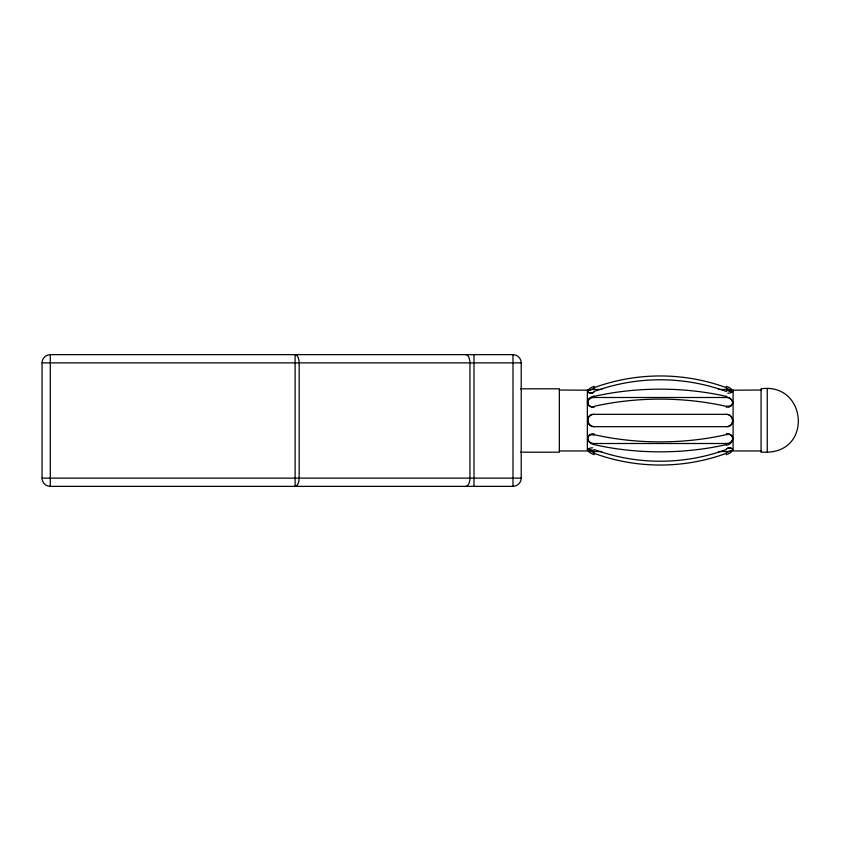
<?xml version="1.0" encoding="UTF-8"?>
<svg xmlns="http://www.w3.org/2000/svg" width="841" height="841" viewBox="0 0 841 841"><rect width="100%" height="100%" fill="white"/><g stroke="black" fill="none" stroke-linecap="round" stroke-linejoin="round"><path stroke-width="1.26" d="M767.255 452.195C812.921 450.776 806.004 382.476 761.073 388.805L761.073 452.195L767.255 452.195L767.255 388.805M733.089 390.182L761.073 390.035M50.281 354.639L512.989 354.639A8.231 8.231 0 0 1 521.22 362.87L521.22 478.13A8.231 8.231 0 0 1 512.989 486.361L50.281 486.361A8.231 8.231 0 0 1 42.05 478.13L42.05 362.87A8.231 8.231 0 0 1 50.281 354.639L50.281 486.361M42.05 362.87L521.22 362.87M520.495 388.805L559.36 388.805L559.36 452.195L520.495 452.195M592.6 393.231A6.171 1.913 0 0 1 587.806 391.16A6.171 1.913 0 0 1 593.946 389.467L601.82 389.467M718.624 389.467L726.498 389.467A6.171 1.913 0 0 1 732.637 391.16A6.171 1.913 0 0 1 727.843 393.231M592.6 407.37A6.171 4.993 0 0 1 587.806 401.956A6.171 4.993 0 0 1 593.946 397.499L726.498 397.499A6.171 4.993 0 0 1 732.637 401.956A6.171 4.993 0 0 1 727.843 407.37M593.946 414.329L726.498 414.329A6.171 6.171 0 0 1 732.669 420.5A6.171 6.171 0 0 1 726.498 426.671L593.946 426.671A6.171 6.171 0 0 1 587.764 420.5A6.171 6.171 0 0 1 593.946 414.329A6.297 5.803 66.6 0 0 587.712 420.132A6.297 5.803 66.6 0 0 593.946 426.723M592.6 433.63A6.171 4.993 0 0 0 587.806 439.044A6.171 4.993 0 0 0 593.946 443.501L726.498 443.501A6.171 4.993 0 0 0 732.669 438.687A6.171 4.993 0 0 0 726.95 433.525M559.36 450.965L587.354 450.965L587.354 390.035M761.073 450.965L733.089 450.965L733.089 390.035M592.6 447.769A6.171 1.913 0 0 0 587.806 449.84A6.171 1.913 0 0 0 593.946 451.533L601.82 451.533M718.624 451.533L726.498 451.533A6.171 1.913 0 0 0 732.637 449.84A6.171 1.913 0 0 0 727.843 447.769M42.05 478.13L521.22 478.13M559.36 390.035L587.354 390.182M732.669 402.524L732.669 402.208A6.36 4.237 28.6 0 0 726.529 396.826M726.498 387.648L726.498 389.467M726.498 396.384L726.498 397.499M726.498 406.371L726.498 407.496M726.498 433.504L726.75 434.566A6.371 5.267 -39.6 0 1 729.158 434.524M726.498 443.501L726.498 444.616M726.498 451.533L726.498 453.352M593.946 387.648L593.946 389.467M593.946 396.384L593.946 397.499M593.946 407.496L593.946 406.371A183.748 108.005 0 0 1 726.466 406.413M593.946 433.504L593.946 434.629A183.748 108.005 0 0 0 726.466 434.587M593.946 443.501L593.946 444.616M593.946 451.533L593.946 453.352M512.989 354.639L512.989 486.361M473.998 354.639L473.998 486.361M465.882 486.361A8.231 4.058 -90 0 0 469.94 478.13L469.94 362.87A8.231 4.058 90 0 0 465.882 354.639M731.008 450.66A6.297 0.873 -21.1 0 1 726.645 452.584M726.466 453.278A183.748 174.76 0 0 1 593.967 453.278M594.198 454.676A6.297 2.723 23.3 0 1 587.87 450.313M726.382 448.831A6.297 2.723 -23.3 0 1 732.732 449.62A6.297 2.723 -23.3 0 1 726.235 454.676M726.466 449.462A183.748 174.76 0 0 1 593.967 449.462M593.788 452.584A6.297 0.873 21.1 0 1 587.712 449.357A6.297 0.873 21.1 0 1 593.746 450.702M726.466 444.574A183.748 108.005 0 0 1 593.967 444.574A6.507 4.342 28.6 0 1 591.276 443.543A6.36 4.468 28.7 0 1 587.817 437.246A6.36 4.468 28.7 0 1 593.914 435.028M729.294 434.25A6.36 5.151 -35.5 0 1 732.595 439.938A6.36 5.151 -35.5 0 1 726.466 445.225M726.498 414.277A6.297 5.803 66.6 0 1 732.732 420.868A6.297 5.803 66.6 0 1 726.498 426.681M593.967 396.426A183.748 108.005 0 0 1 726.466 396.426M732.974 402.597A6.36 5.035 19.4 0 1 726.508 406.192M593.956 406.655A6.392 5.288 -39.6 0 1 587.67 402.713M587.407 402.429A6.36 5.046 -18.9 0 1 593.946 396.258M726.645 388.416A6.297 0.873 21.1 0 1 732.732 391.643A6.297 0.873 21.1 0 1 726.698 390.298M593.967 387.722A183.748 174.76 0 0 1 726.466 387.722M593.967 391.538A183.748 174.76 0 0 1 726.466 391.538M594.061 392.169A6.297 2.723 -23.3 0 1 587.712 391.38A6.297 2.723 -23.3 0 1 594.198 386.324M726.235 386.324A6.297 2.723 23.3 0 1 732.564 390.687M589.425 390.34A6.297 0.873 -21.1 0 1 593.788 388.416M587.754 402.681A8.809 7.075 -12 0 1 587.754 402.366M299.165 478.13L299.165 362.87A8.231 4.058 -90 0 0 295.117 354.639L295.117 486.361A8.231 4.058 90 0 0 299.165 478.13"/></g></svg>
